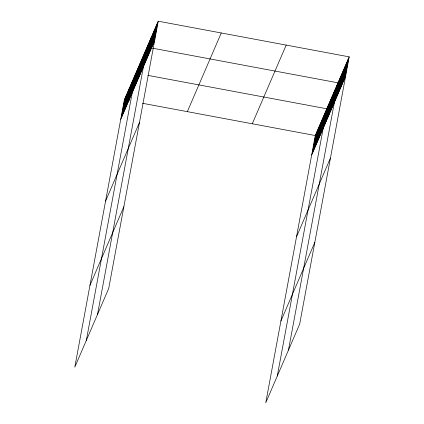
<?xml version="1.0" encoding="UTF-8"?>
<svg xmlns="http://www.w3.org/2000/svg" width="424" height="424" viewBox="0 0 424 424"><rect width="100%" height="100%" fill="white"/><g stroke="black" fill="none" stroke-linecap="round" stroke-linejoin="round"><path stroke-width="0.64" d="M158.247 21.2L124.333 99.884L74.799 367.142L108.714 288.463L158.247 21.2L349.201 56.858L299.667 324.116L265.753 402.8L315.286 135.537L349.201 56.858M121.333 117.914L124.937 98.474M121.942 116.505L125.546 97.064M122.547 115.095L126.151 95.66M123.156 113.69L126.76 94.25M123.76 112.281L127.364 92.84M124.37 110.871L127.974 91.436M124.974 109.466L128.578 90.026M125.584 108.056L129.188 88.616M126.188 106.647L129.792 87.212M126.797 105.242L130.401 85.802M127.401 103.832L131.005 84.392M128.011 102.422L131.615 82.987M128.615 101.018L132.219 81.578M129.225 99.608L132.829 80.168M129.829 98.198L133.433 78.763M130.438 96.794L134.042 77.353M131.043 95.384L134.647 75.949M131.652 93.974L135.256 74.539M86.326 340.393L135.86 73.129L140.275 73.956M132.85 91.202L136.448 71.762M133.438 89.835L137.042 70.395M134.026 88.468L137.63 69.032M134.615 87.1L138.219 67.665M135.203 85.733L138.807 66.298M135.791 84.371L139.395 64.93M136.38 83.003L139.984 63.563M136.973 81.636L140.572 62.196M137.562 80.269L141.16 60.833M138.15 78.901L141.754 59.466M138.738 77.534L142.342 58.099M139.326 76.166L142.93 56.731M139.915 74.804L143.519 55.364M140.503 73.437L144.107 53.996M141.097 72.069L144.695 52.629M141.685 70.702L145.284 51.267M142.273 69.335L145.877 49.9M142.862 67.967L146.466 48.532M97.52 314.428L147.054 47.165L338.013 82.823L288.479 350.081M144.038 65.238L147.642 45.797M144.626 63.87L148.23 44.43M145.22 62.503L148.819 43.068M145.808 61.136L149.407 41.7M146.397 59.768L150.001 40.333M146.985 58.401L150.589 38.966M147.573 57.039L151.177 37.598M148.162 55.671L151.766 36.231M148.75 54.304L152.354 34.863M149.343 52.936L152.942 33.501M149.932 51.569L153.53 32.134M150.52 50.202L154.124 30.767M151.108 48.84L154.712 29.399M151.697 47.472L155.301 28.032M152.285 46.105L155.889 26.664M152.873 44.737L156.477 25.302M153.467 43.37L157.066 23.935M154.055 42.003L157.654 22.567M312.292 153.567L315.896 134.132M312.901 152.163L316.5 132.723M313.506 150.753L317.11 131.313M314.115 149.343L317.714 129.908M314.719 147.939L318.323 128.499M315.329 146.529L318.928 127.089M315.933 145.119L319.537 125.684M316.543 143.715L320.147 124.274M317.147 142.305L320.751 122.865M317.756 140.895L321.36 121.46M318.36 139.491L321.964 120.05M318.97 138.081L322.574 118.641M319.574 136.671L323.178 117.236M320.184 135.267L323.788 115.826M320.788 133.857L324.392 114.416M321.397 132.447L325.001 113.012M322.001 131.043L325.606 111.602M322.611 129.633L326.215 110.198M277.285 376.046L326.819 108.788L147.833 75.366M323.809 126.856L327.408 107.42M324.397 125.493L327.996 106.053M324.985 124.126L328.589 104.686M325.574 122.759L329.178 103.318M326.162 121.391L329.766 101.956M326.75 120.024L330.354 100.589M327.339 118.656L330.943 99.221M327.932 117.294L331.531 97.854M328.521 115.927L332.119 96.487M329.109 114.56L332.713 95.119M329.697 113.192L333.301 93.757M330.285 111.825L333.889 92.39M330.874 110.457L334.478 91.022M331.462 109.09L335.066 89.655M332.05 107.728L335.654 88.287M332.644 106.36L336.243 86.92M333.232 104.993L336.831 85.553M333.821 103.626L337.425 84.191M334.997 100.891L338.601 81.456M335.585 99.529L339.189 80.088M336.174 98.161L339.778 78.721M336.767 96.794L340.366 77.353M337.356 95.427L340.954 75.991M337.944 94.059L341.548 74.624M338.532 92.692L342.136 73.257M339.121 91.324L342.724 71.889M339.709 89.962L343.313 70.522M340.297 88.595L343.901 69.154M340.891 87.227L344.489 67.787M341.479 85.86L345.078 66.425M342.067 84.493L345.671 65.058M342.656 83.125L346.26 63.69M343.244 81.763L346.848 62.323M343.832 80.396L347.436 60.955M344.421 79.028L348.024 59.588M345.014 77.661L348.613 58.226M120.729 119.319L154.643 40.635M105.571 201.103L139.485 122.419M89.952 285.363L123.866 206.679M187.344 111.65L221.259 32.966M252.275 123.771L286.189 45.092M311.688 154.977L345.602 76.293M296.53 236.756L330.444 158.078M280.911 321.016L314.825 242.337M124.333 99.884L129.373 100.822M142.607 103.297L315.286 135.537"/></g></svg>
